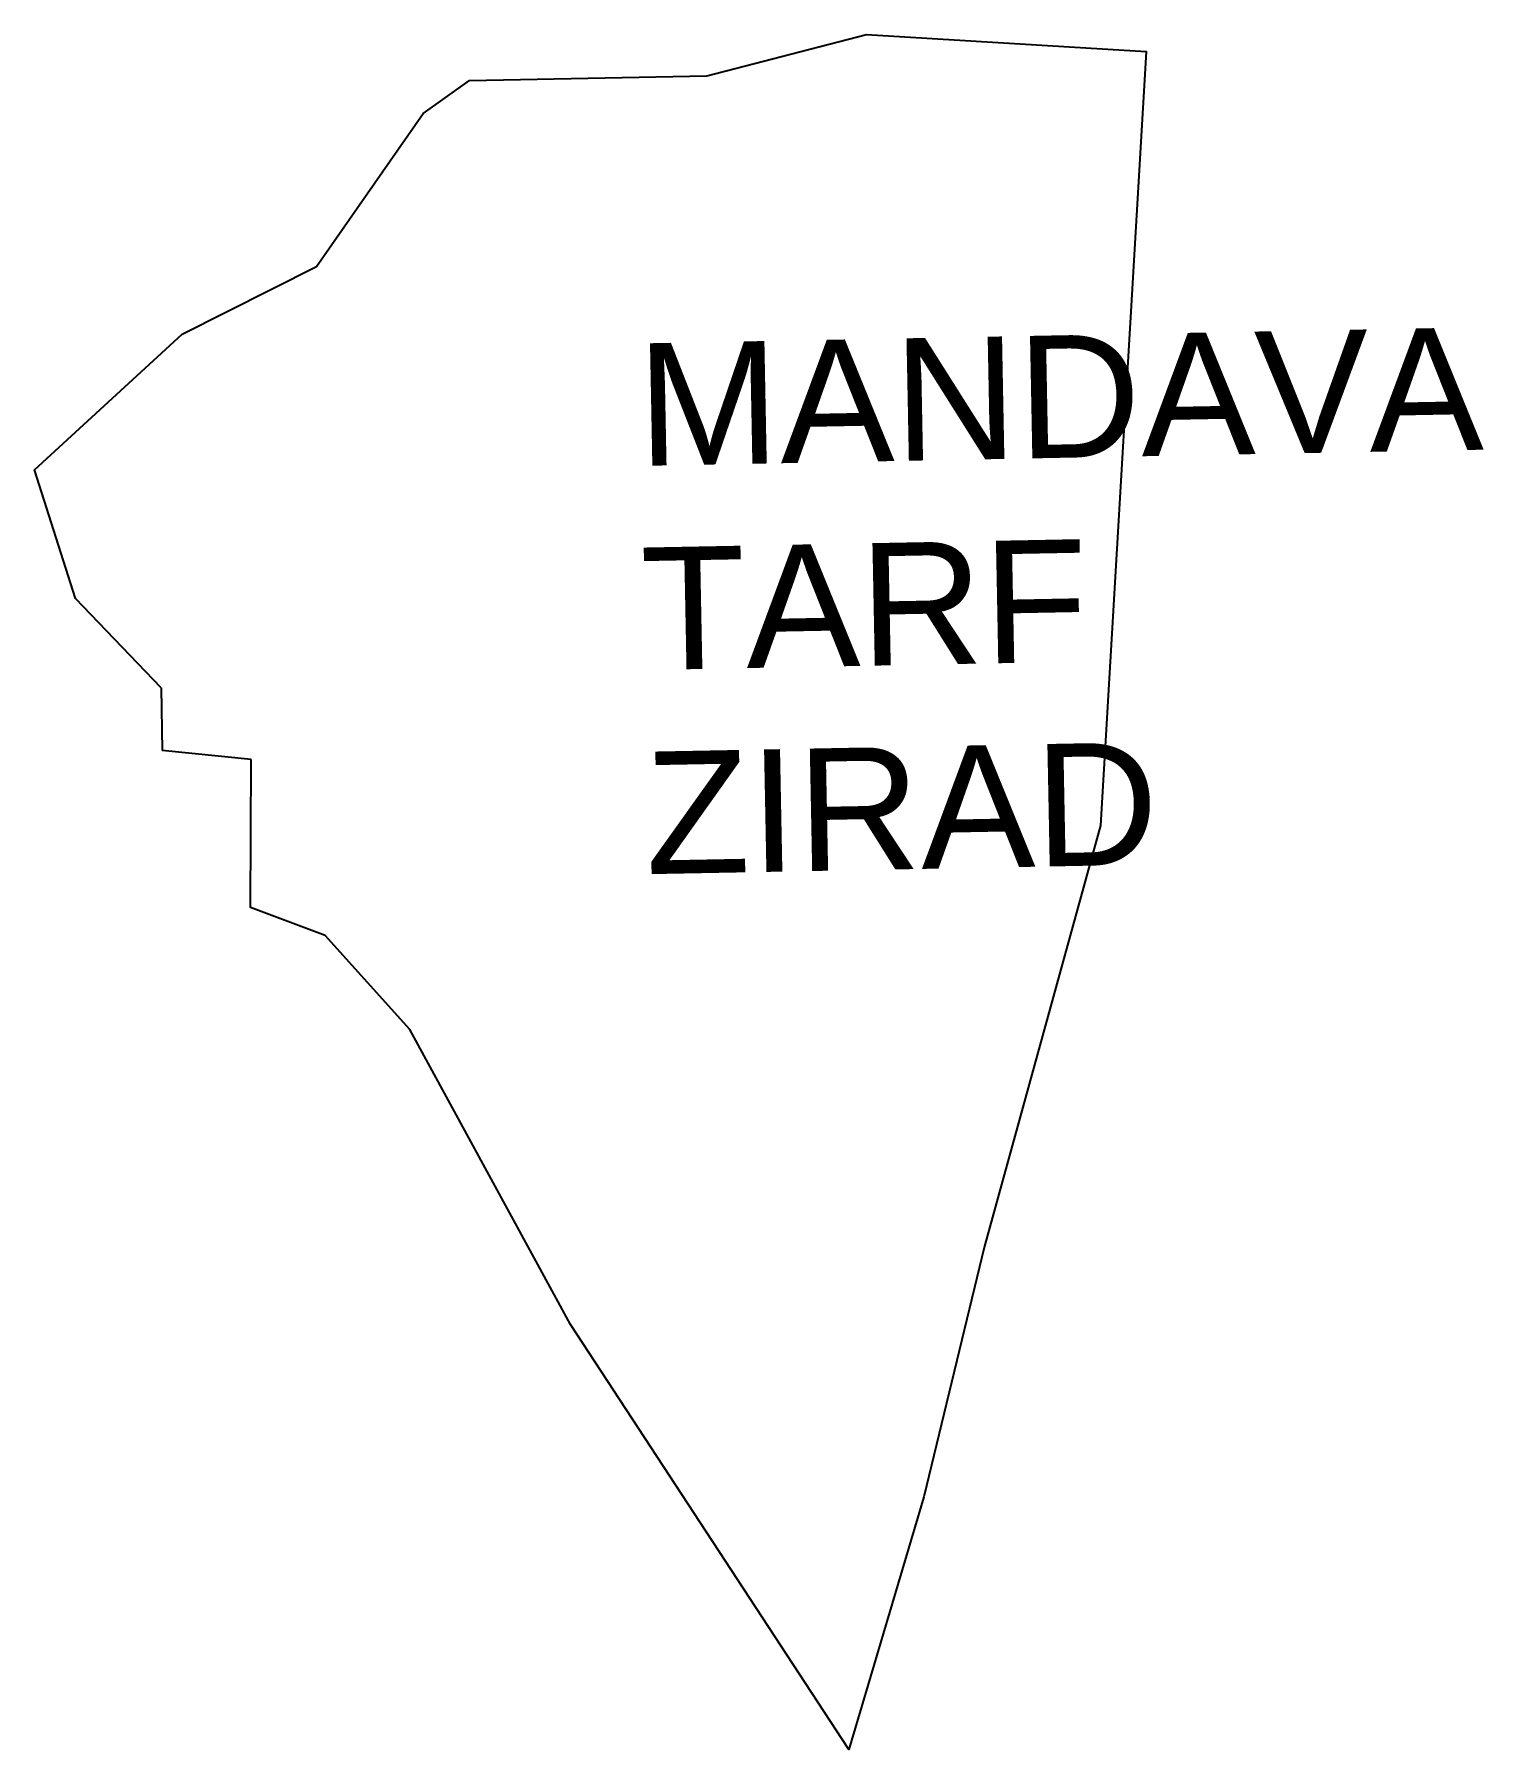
# Model space of a CAD drawing. Header units: metres. Extents: x 278276 to 279137, y 2079006 to 2080025.
import ezdxf

# ---------------------------------------------------------------- set-up
doc = ezdxf.new("R2010")
doc.units = ezdxf.units.M
doc.layers.add('village', color=3, linetype='Continuous')
doc.layers.add('VILLAGE NAME', color=250, linetype='Continuous')
doc.styles.get("Standard").update_dxf_attribs({"font": 'simplex.shx'})

msp = doc.modelspace()

# ---------------------------------------------------------------- linework, layer by layer
at = {"color": 3, "flags": 128}
msp.add_lwpolyline([(278351.7, 2079636.5), (278352.3, 2079599.4)], dxfattribs=at)
at = {"layer": 'village', "color": 3, "true_color": 0x00ff00}
for points in [[(278351.7, 2079636.5, 0), (278300.9, 2079689.6, 0), (278276.4, 2079766, 0), (278364.2, 2079846.7, 0), (278444.1, 2079886.8, 0), (278507.3, 2079977.6, 0), (278535, 2079997.3, 0), (278676, 2080000, 0), (278770.8, 2080024.7, 0), (278936.8, 2080014.5, 0), (278909.7, 2079554.9, 0), (278840.8, 2079305, 0), (278804.8, 2079156.1, 0), (278760.3, 2079006, 0), (278595, 2079258.5, 0), (278499.5, 2079433.7, 0), (278449.2, 2079489.6, 0), (278404.8, 2079506.1, 0), (278405.2, 2079594, 0)], [(278405.2, 2079594, 0), (278352.3, 2079599.4, 0)]]:
    msp.add_polyline3d(points, dxfattribs=at)

# ---------------------------------------------------------------- texts
at = {"layer": 'VILLAGE NAME', "insert": (278633.8, 2079841.1), "char_height": 72.742, "attachment_point": 1, "rotation": 1.1028}
msp.add_mtext_dynamic_manual_height_columns('{\\fArial|b0|i0|c0|p34;MANDAVA\\PTARF\\PZIRAD}', width=486.244, gutter_width=363.7, heights=[0], dxfattribs=at)

doc.saveas('drawing.dxf')
